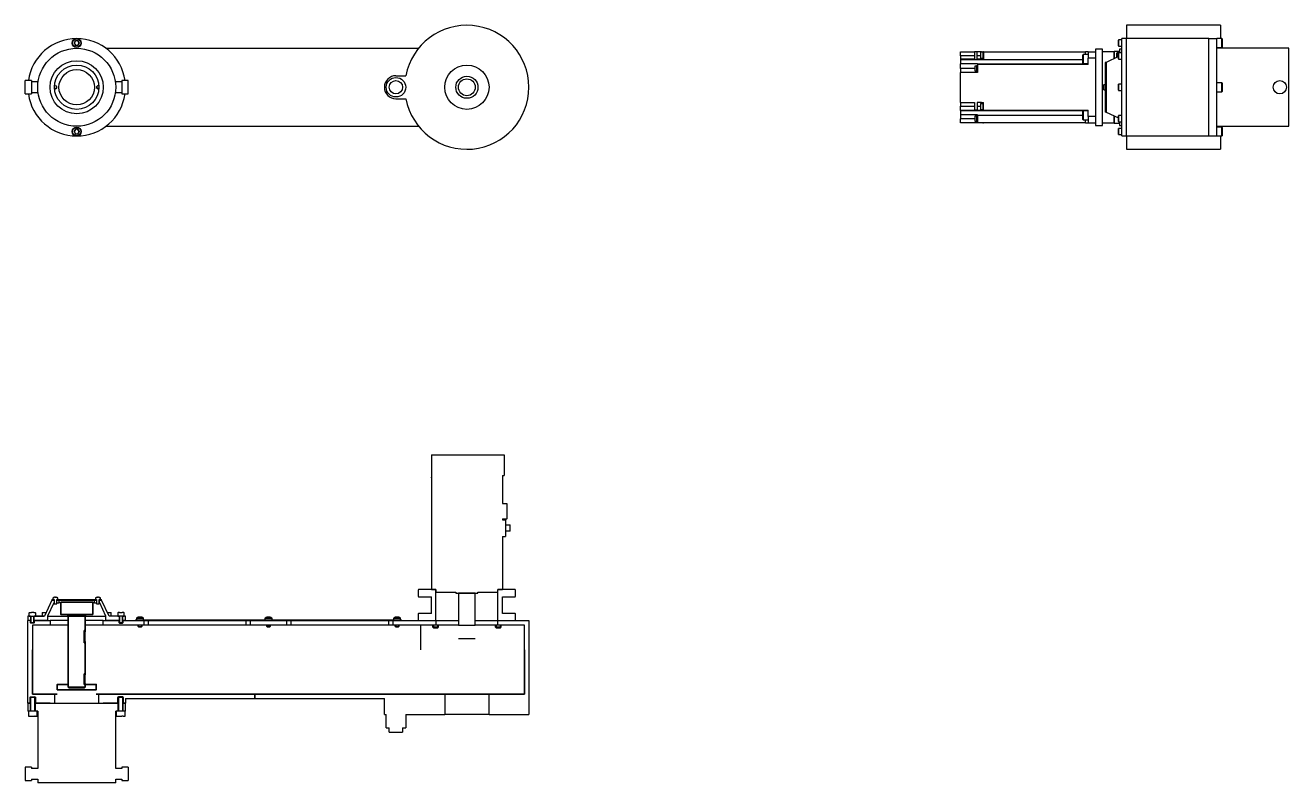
# Model space of a CAD drawing. Header units: millimetres. Extents: x 16604 to 36223, y 4309 to 8014.
# Drawn here: x 16604 to 18029, y 4309 to 5164 of the extents above; entities that cross this region are included whole.
import ezdxf

# ---------------------------------------------------------------- set-up
doc = ezdxf.new("R2010")
doc.units = ezdxf.units.MM
doc.layers.get('0').update_dxf_attribs({"lineweight": 35})
doc.layers.add('Nét đậm', color=7, linetype='Continuous', lineweight=35)

msp = doc.modelspace()

# ---------------------------------------------------------------- hatches: boundary and pattern name
at = {"linetype": 'Continuous', "lineweight": 18}
h = msp.add_hatch(dxfattribs=at)
h.set_pattern_fill('ANSI31', scale=5, style=0)
h.set_pattern_definition([(45, (16138.615, 3542.524), (-11.22532, 11.22532), [])])
h.paths.add_polyline_path([(16639.5, 4514.9), (16639.5, 4511.9), (16641.9, 4511.9), (16641.9, 4514.9)], flags=0)

# ---------------------------------------------------------------- linework, layer by layer
at = {"color": 7, "linetype": 'Continuous', "lineweight": 25}
for p, q in [((17951.7, 5163.9), (17845.7, 5163.9)), ((17845.7, 5163.9), (17845.7, 5148.9)), ((17951.7, 5163.9), (17951.7, 5148.8)), ((16659, 5143.8), (16660.4, 5146.4)), ((16659, 5143.8), (16660.4, 5141.3)), ((16663.4, 5146.4), (16660.4, 5146.4)), ((16663.4, 5146.4), (16664.8, 5143.8)), ((16664.8, 5143.8), (16663.4, 5141.3)), ((17836.7, 5140.6), (17836.7, 5147.2)), ((17840.7, 5147.4), (17836.9, 5147.4)), ((17845.7, 5148.9), (17840.7, 5148.9)), ((17840.7, 5038.9), (17840.7, 5148.9)), ((17938.7, 5148.9), (17845.7, 5148.9)), ((17845.7, 5038.9), (17845.7, 5148.9)), ((17938.7, 5148.9), (17947.7, 5148.9)), ((17938.7, 5038.9), (17938.7, 5148.9)), ((17947.7, 5038.9), (17947.7, 5148.9)), ((17953.4, 5148.8), (17947.7, 5148.8)), ((17953.7, 5148.5), (17953.7, 5139.1)), ((16660.4, 5141.3), (16663.4, 5141.3)), ((16694.9, 5137.9), (17047.4, 5137.9)), ((17658.4, 5133.9), (17674.4, 5133.9)), ((17658.4, 5129.5), (17658.4, 5133.9)), ((17674.4, 5129.5), (17658.4, 5129.5)), ((17658.4, 5129.5), (17658.4, 5125.5)), ((17674.4, 5133.9), (17674.4, 5125.5)), ((17677.4, 5133.9), (17674.4, 5133.9)), ((17677.4, 5125.5), (17677.4, 5133.9)), ((17682.4, 5133.9), (17677.4, 5133.9)), ((17681.1, 5133.8), (17683.7, 5133.8)), ((17681.1, 5133.8), (17681.1, 5126.8)), ((17682.4, 5133.9), (17682.4, 5133.8)), ((17682.4, 5133.9), (17683.7, 5133.9)), ((17683.7, 5134.1), (17684.7, 5134.1)), ((17683.7, 5134.1), (17683.7, 5126.5)), ((17684.7, 5133.9), (17684.7, 5134.1)), ((17684.7, 5133.9), (17684.7, 5125.4)), ((17684.7, 5133.9), (17799.7, 5133.9)), ((17796.7, 5121), (17796.7, 5130.4)), ((17802.7, 5130.7), (17797, 5130.7)), ((17799.7, 5130.7), (17799.7, 5133.9)), ((17802.7, 5133.9), (17799.7, 5133.9)), ((17802.7, 5133.9), (17810.7, 5133.9)), ((17802.7, 5133.9), (17802.7, 5126.9)), ((17810.7, 5136.9), (17810.7, 5050.9)), ((17811.2, 5050.9), (17811.2, 5136.9)), ((17818.2, 5136.9), (17811.2, 5136.9)), ((17818.2, 5136.9), (17818.2, 5050.9)), ((17818.7, 5050.9), (17818.7, 5136.9)), ((17831.7, 5133.9), (17818.7, 5133.9)), ((17831.7, 5126.1), (17831.7, 5133.9)), ((17837.7, 5134.2), (17832, 5134.2)), ((17834.9, 5127.6), (17834.9, 5132.5)), ((17836.9, 5132.7), (17835.1, 5132.7)), ((17836.7, 5125.9), (17836.7, 5132.5)), ((17836.9, 5140.4), (17840.7, 5140.4)), ((17840.7, 5132.7), (17836.9, 5132.7)), ((17837.7, 5136.9), (17837.7, 5133.9)), ((17837.7, 5132.7), (17837.7, 5134)), ((17838.2, 5132.7), (17838.2, 5136.9)), ((17840.7, 5136.9), (17838.2, 5136.9)), ((17947.7, 5138.8), (17953.4, 5138.8)), ((18028.7, 5137.9), (17947.7, 5137.9)), ((17951.7, 5138.8), (17951.7, 5137.9)), ((18028.7, 5049.9), (18028.7, 5137.9)), ((17674.4, 5125.5), (17658.4, 5125.5)), ((17658.4, 5125.5), (17658.4, 5125.3)), ((17658.4, 5125.3), (17658.4, 5120.2)), ((17677.9, 5120.2), (17658.4, 5120.2)), ((17658.4, 5115.1), (17658.4, 5120.2)), ((17676.7, 5117.8), (17674.7, 5117.8)), ((17674.7, 5117.8), (17674.7, 5112.3)), ((17676.7, 5118), (17676.7, 5112.1)), ((17677.4, 5118), (17676.7, 5118)), ((17682.4, 5125.5), (17677.4, 5125.5)), ((17677.9, 5118.1), (17677.4, 5118.1)), ((17677.4, 5118.1), (17677.4, 5112.1)), ((17677.9, 5120.2), (17799.7, 5120.2)), ((17677.9, 5120.2), (17677.9, 5119.5)), ((17677.9, 5120.2), (17677.9, 5120.2)), ((17677.9, 5119.5), (17677.9, 5110.6)), ((17799.7, 5119.5), (17677.9, 5119.5)), ((17681.1, 5126.8), (17683.7, 5126.8)), ((17682.4, 5125.5), (17682.4, 5126.8)), ((17682.4, 5125.4), (17682.4, 5125.5)), ((17682.4, 5125.4), (17684.7, 5125.4)), ((17683.7, 5126.5), (17684.7, 5126.5)), ((17797, 5120.7), (17802.7, 5120.7)), ((17799.7, 5120.2), (17799.7, 5120.7)), ((17799.7, 5119.5), (17799.7, 5120.2)), ((17802.7, 5120), (17799.7, 5120)), ((17799.7, 5119.5), (17799.7, 5119.5)), ((17802.7, 5119.5), (17799.7, 5119.5)), ((17802.7, 5119.5), (17802.7, 5126.9)), ((17810.7, 5126.9), (17802.7, 5126.9)), ((17822.7, 5121.9), (17821.7, 5121.9)), ((17821.7, 5121.9), (17821.7, 5065.9)), ((17836.7, 5128.5), (17822.7, 5121.9)), ((17822.7, 5121.9), (17822.7, 5065.9)), ((17836.9, 5125.7), (17840.7, 5125.7)), ((16610.9, 5101.4), (16603.9, 5101.4)), ((16603.9, 5086.4), (16603.9, 5101.4)), ((16610.9, 5101.4), (16610.9, 5086.4)), ((16719.9, 5101.4), (16712.9, 5101.4)), ((16712.9, 5101.4), (16712.9, 5086.4)), ((16719.9, 5086.4), (16719.9, 5101.4)), ((17021.9, 5106.9), (17033.1, 5106.9)), ((17658.4, 5115.1), (17658.4, 5110.6)), ((17677.9, 5110.6), (17658.4, 5110.6)), ((17658.4, 5076.7), (17658.4, 5110.6)), ((17674.7, 5112.3), (17676.7, 5112.3)), ((17676.7, 5112.1), (17677.4, 5112.1)), ((17677.9, 5112.1), (17677.4, 5112.1)), ((16618.3, 5099.9), (16610.9, 5099.9)), ((16610.9, 5087.9), (16618.3, 5087.9)), ((16712.9, 5099.9), (16705.5, 5099.9)), ((16705.5, 5087.9), (16712.9, 5087.9)), ((17819.4, 5094.3), (17819.4, 5094.4)), ((17819.5, 5094.3), (17819.4, 5094.3)), ((17819.4, 5093.3), (17819.4, 5093.5)), ((17819.4, 5093.5), (17819.5, 5093.5)), ((17819.5, 5095.2), (17819.5, 5095.2)), ((17819.5, 5092.6), (17819.5, 5092.6)), ((17821.7, 5096.7), (17820.3, 5096.7)), ((17820.3, 5091.1), (17821.7, 5091.1)), ((17836.7, 5090.6), (17836.7, 5097.2)), ((17840.7, 5097.4), (17836.9, 5097.4)), ((17836.9, 5090.4), (17840.7, 5090.4)), ((17953.4, 5098.9), (17947.7, 5098.9)), ((17947.7, 5088.9), (17953.4, 5088.9)), ((17953.7, 5098.6), (17953.7, 5098.2)), ((17953.7, 5098.2), (17953.7, 5089.2)), ((16603.9, 5086.4), (16610.9, 5086.4)), ((16712.9, 5086.4), (16719.9, 5086.4)), ((17021.9, 5080.9), (17033.1, 5080.9)), ((17658.4, 5076.7), (17674.4, 5076.7)), ((17658.4, 5076.7), (17658.4, 5072.7)), ((17658.4, 5072.7), (17674.4, 5072.7)), ((17658.4, 5067.6), (17658.4, 5072.7)), ((17674.4, 5076.7), (17674.4, 5068.2)), ((17682.4, 5076.7), (17677.4, 5076.7)), ((17677.4, 5076.7), (17677.4, 5068.2)), ((17681.1, 5075.7), (17683.7, 5075.7)), ((17681.1, 5075.7), (17681.1, 5068.7)), ((17682.4, 5076.7), (17684.7, 5076.7)), ((17682.4, 5076.7), (17682.4, 5076.7)), ((17682.4, 5075.7), (17682.4, 5076.7)), ((17683.7, 5076), (17684.7, 5076)), ((17683.7, 5076), (17683.7, 5068.4)), ((17684.7, 5073.4), (17684.7, 5076.7)), ((17684.7, 5070.9), (17684.7, 5073.4)), ((17674.4, 5067.6), (17658.4, 5067.6)), ((17658.4, 5067.6), (17658.4, 5067.5)), ((17658.4, 5067.5), (17799.7, 5067.5)), ((17658.4, 5067.5), (17658.4, 5062.8)), ((17677.9, 5062.8), (17658.4, 5062.8)), ((17658.4, 5062.8), (17658.4, 5058.3)), ((17658.4, 5053.9), (17658.4, 5058.3)), ((17677.4, 5068.2), (17674.4, 5068.2)), ((17674.4, 5068.2), (17674.4, 5067.6)), ((17676.7, 5061.1), (17674.7, 5061.1)), ((17674.7, 5061.1), (17674.7, 5055.6)), ((17677.4, 5061.3), (17676.7, 5061.3)), ((17676.7, 5061.3), (17676.7, 5055.4)), ((17677.4, 5067.6), (17677.4, 5068.2)), ((17682.4, 5067.6), (17677.4, 5067.6)), ((17677.9, 5061.3), (17677.4, 5061.3)), ((17677.4, 5061.3), (17677.4, 5055.3)), ((17677.9, 5062.8), (17677.9, 5062.4)), ((17677.9, 5062.4), (17677.9, 5053.9)), ((17681.1, 5068.7), (17683.7, 5068.7)), ((17682.4, 5068.7), (17682.4, 5067.6)), ((17682.4, 5067.6), (17682.4, 5067.6)), ((17682.4, 5067.6), (17684.7, 5067.6)), ((17683.7, 5068.4), (17684.7, 5068.4)), ((17684.7, 5068.2), (17684.7, 5070.9)), ((17684.7, 5068.2), (17799.7, 5068.2)), ((17684.7, 5068.2), (17684.7, 5067.6)), ((17796.7, 5057.4), (17796.7, 5066.8)), ((17802.7, 5067.1), (17797, 5067.1)), ((17799.7, 5068.2), (17802.7, 5068.2)), ((17799.7, 5068.2), (17799.7, 5068.2)), ((17799.7, 5067.5), (17799.7, 5068.2)), ((17799.7, 5067.8), (17802.7, 5067.8)), ((17799.7, 5067.1), (17799.7, 5067.5)), ((17802.7, 5060.9), (17802.7, 5068.2)), ((17810.7, 5060.9), (17802.7, 5060.9)), ((17802.7, 5060.9), (17802.7, 5053.9)), ((17822.7, 5065.9), (17821.7, 5065.9)), ((17822.7, 5065.9), (17836.7, 5059.3)), ((17831.7, 5053.8), (17831.7, 5061.6)), ((17836.7, 5055.2), (17836.7, 5061.8)), ((17840.7, 5062), (17836.9, 5062)), ((16659, 5043.9), (16660.4, 5046.5)), ((16659, 5043.9), (16660.4, 5041.4)), ((16663.4, 5046.5), (16660.4, 5046.5)), ((16663.4, 5046.5), (16664.8, 5043.9)), ((16664.8, 5043.9), (16663.4, 5041.4)), ((16694.9, 5049.9), (17047.4, 5049.9)), ((17677.9, 5053.9), (17658.4, 5053.9)), ((17674.7, 5055.6), (17676.7, 5055.6)), ((17676.7, 5055.4), (17677.4, 5055.4)), ((17677.9, 5055.3), (17677.4, 5055.3)), ((17799.7, 5053.9), (17677.9, 5053.9)), ((17683.7, 5053.9), (17683.7, 5053.7)), ((17683.7, 5053.7), (17684.7, 5053.7)), ((17684.7, 5053.7), (17684.7, 5053.9)), ((17797, 5057.1), (17802.7, 5057.1)), ((17799.7, 5053.9), (17799.7, 5057.1)), ((17799.7, 5053.9), (17802.7, 5053.9)), ((17802.7, 5053.9), (17810.7, 5053.9)), ((17811.2, 5050.9), (17818.2, 5050.9)), ((17818.7, 5053.9), (17831.7, 5053.9)), ((17832, 5053.5), (17837.7, 5053.5)), ((17836.7, 5045.1), (17836.7, 5047.2)), ((17836.7, 5040.6), (17836.7, 5045.1)), ((17836.9, 5055), (17840.7, 5055)), ((17840.7, 5047.4), (17836.9, 5047.4)), ((17837.7, 5053.8), (17837.7, 5055)), ((17837.7, 5053.8), (17837.7, 5050.9)), ((17838.2, 5050.9), (17838.2, 5055)), ((17838.2, 5050.9), (17840.7, 5050.9)), ((17947.7, 5049.9), (18028.7, 5049.9)), ((17953.4, 5048.9), (17947.7, 5048.9)), ((17951.7, 5049.9), (17951.7, 5048.9)), ((17953.7, 5048.6), (17953.7, 5039.2)), ((16660.4, 5041.4), (16663.4, 5041.4)), ((17836.9, 5040.4), (17840.7, 5040.4)), ((17840.7, 5038.9), (17845.7, 5038.9)), ((17845.7, 5038.9), (17938.7, 5038.9)), ((17845.7, 5038.9), (17845.7, 5023.9)), ((17938.7, 5038.9), (17947.7, 5038.9)), ((17947.7, 5038.9), (17953.4, 5038.9)), ((17951.7, 5038.9), (17951.7, 5023.9)), ((17845.7, 5023.9), (17951.7, 5023.9)), ((17061.9, 4679.2), (17061.9, 4526.9)), ((17061.9, 4679.2), (17143.9, 4679.2)), ((17143.9, 4679.2), (17143.9, 4655.7)), ((17061.7, 4653.9), (17061.7, 4652.9)), ((17061.9, 4653.9), (17061.7, 4653.9)), ((17061.7, 4652.9), (17061.9, 4652.9)), ((17141.9, 4655.7), (17143.9, 4655.7)), ((17141.9, 4655.7), (17141.9, 4624.2)), ((17141.9, 4624.2), (17143.7, 4624.2)), ((17143.7, 4624.2), (17143.7, 4624.1)), ((17143.7, 4624.1), (17147, 4624.1)), ((17147, 4624.1), (17147, 4606.9)), ((17141.9, 4606.8), (17143.7, 4606.8)), ((17141.9, 4606.8), (17141.9, 4605.6)), ((17143.7, 4606.4), (17141.9, 4606.4)), ((17141.9, 4605.6), (17145.3, 4605.6)), ((17143.7, 4606.9), (17147, 4606.9)), ((17143.7, 4606.9), (17143.7, 4606.8)), ((17143.7, 4606.4), (17143.7, 4606.8)), ((17147, 4606.5), (17143.7, 4606.5)), ((17145.3, 4605.6), (17145.3, 4587)), ((17147, 4606.5), (17147, 4606.9)), ((17145.3, 4600.2), (17150.7, 4600.2)), ((17150.7, 4592.8), (17145.3, 4592.8)), ((17150.7, 4592.8), (17150.7, 4600.2)), ((17141.9, 4587), (17145.3, 4587)), ((17141.9, 4587), (17141.9, 4526.9)), ((16635.1, 4517.3), (16635.1, 4515.9)), ((16636.6, 4518.1), (16636.6, 4518.1)), ((16637.5, 4518.3), (16637.3, 4518.3)), ((16638.5, 4518.3), (16638.3, 4518.3)), ((16639.2, 4518.1), (16639.2, 4518.1)), ((16640.7, 4515.9), (16640.7, 4517.3)), ((16683.1, 4517.3), (16683.1, 4515.9)), ((16684.6, 4518.1), (16684.6, 4518.1)), ((16685.5, 4518.3), (16685.3, 4518.3)), ((16686.5, 4518.3), (16686.3, 4518.3)), ((16688.7, 4515.9), (16688.7, 4517.3)), ((17047.4, 4526.9), (17046.9, 4526.4)), ((17046.9, 4526.4), (17046.9, 4519.4)), ((17046.9, 4519.4), (17047.4, 4518.9)), ((17066.9, 4526.9), (17047.4, 4526.9)), ((17047.4, 4518.9), (17061.9, 4518.9)), ((17061.9, 4526.9), (17066.9, 4526.9)), ((17061.9, 4499.9), (17061.9, 4518.9)), ((17066.9, 4526.9), (17066.9, 4523.9)), ((17066.9, 4491.9), (17066.9, 4526.9)), ((17066.9, 4523.9), (17089.4, 4523.9)), ((17089.4, 4523.9), (17089.4, 4522.9)), ((17089.4, 4522.9), (17092.4, 4522.9)), ((17092.4, 4522.9), (17092.4, 4486.9)), ((17111.4, 4522.9), (17114.4, 4522.9)), ((17111.4, 4486.9), (17111.4, 4522.9)), ((17114.4, 4523.9), (17136.9, 4523.9)), ((17114.4, 4522.9), (17114.4, 4523.9)), ((17136.9, 4526.9), (17141.9, 4526.9)), ((17136.9, 4523.9), (17136.9, 4526.9)), ((17136.9, 4491.9), (17136.9, 4526.9)), ((17156.4, 4526.9), (17136.9, 4526.9)), ((17141.9, 4499.9), (17141.9, 4518.9)), ((17141.9, 4518.9), (17156.4, 4518.9)), ((17156.9, 4526.4), (17156.4, 4526.9)), ((17156.4, 4518.9), (17156.9, 4519.4)), ((17156.9, 4519.4), (17156.9, 4526.4)), ((16633.9, 4514.9), (16625.4, 4496.9)), ((16636, 4511.9), (16628.9, 4496.9)), ((16633.9, 4515.9), (16633.9, 4514.9)), ((16633.9, 4515.9), (16635.9, 4515.9)), ((16633.9, 4514.9), (16635.9, 4514.9)), ((16636.3, 4514.9), (16633.9, 4514.9)), ((16636.3, 4515.9), (16635.1, 4515.9)), ((16635.9, 4515.9), (16635.9, 4514.9)), ((16636, 4511.9), (16636.3, 4511.9)), ((16636.3, 4514.9), (16636.3, 4511.9)), ((16636.3, 4514.9), (16636.4, 4514.9)), ((16636.4, 4511.9), (16636.3, 4511.9)), ((16636.4, 4515.8), (16636.4, 4510.9)), ((16636.4, 4510.9), (16639.4, 4510.9)), ((16639.4, 4510.9), (16639.4, 4515.8)), ((16639.4, 4514.9), (16639.5, 4514.9)), ((16639.5, 4511.9), (16639.4, 4511.9)), ((16640.7, 4515.9), (16639.5, 4515.9)), ((16639.5, 4511.9), (16639.5, 4514.9)), ((16641.9, 4514.9), (16639.5, 4514.9)), ((16639.5, 4511.9), (16641.9, 4511.9)), ((16639.9, 4514.9), (16639.9, 4515.9)), ((16639.9, 4515.9), (16683.9, 4515.9)), ((16639.9, 4514.9), (16683.9, 4514.9)), ((16641.9, 4514.9), (16641.9, 4511.9)), ((16643.9, 4511.9), (16641.9, 4511.9)), ((16681.9, 4511.9), (16679.9, 4511.9)), ((16681.9, 4511.9), (16681.9, 4514.9)), ((16684.3, 4514.9), (16681.9, 4514.9)), ((16681.9, 4511.9), (16684.3, 4511.9)), ((16684.3, 4515.9), (16683.1, 4515.9)), ((16683.9, 4515.9), (16683.9, 4514.9)), ((16684.3, 4514.9), (16684.3, 4511.9)), ((16684.3, 4514.9), (16684.4, 4514.9)), ((16684.4, 4511.9), (16684.3, 4511.9)), ((16684.4, 4515.8), (16684.4, 4510.9)), ((16684.4, 4510.9), (16687.4, 4510.9)), ((16687.4, 4510.9), (16687.4, 4515.8)), ((16687.4, 4514.9), (16687.5, 4514.9)), ((16687.5, 4511.9), (16687.4, 4511.9)), ((16688.7, 4515.9), (16687.5, 4515.9)), ((16687.5, 4511.9), (16687.5, 4514.9)), ((16689.9, 4514.9), (16687.5, 4514.9)), ((16687.5, 4511.9), (16687.8, 4511.9)), ((16694.9, 4496.9), (16687.8, 4511.9)), ((16687.9, 4514.9), (16687.9, 4515.9)), ((16687.9, 4515.9), (16689.9, 4515.9)), ((16687.9, 4514.9), (16689.9, 4514.9)), ((16689.9, 4514.9), (16689.9, 4515.9)), ((16698.4, 4496.9), (16689.9, 4514.9)), ((17061.5, 4505.6), (17061.5, 4499.9)), ((17061.8, 4505.9), (17061.9, 4505.9)), ((17141.9, 4505.9), (17141.9, 4505.9)), ((17142.2, 4499.9), (17142.2, 4505.6)), ((16606.9, 4496.9), (16606.9, 4491.9)), ((16609.9, 4496.9), (16606.9, 4496.9)), ((16609.9, 4491.9), (16606.9, 4491.9)), ((16606.9, 4398.9), (16606.9, 4491.9)), ((16608.4, 4496.9), (16608.4, 4500.7)), ((16608.4, 4496.9), (16609.7, 4496.9)), ((16608.6, 4500.9), (16610.2, 4500.9)), ((16609.9, 4496.9), (16609.9, 4491.9)), ((16609.9, 4496.9), (16625.4, 4496.9)), ((16609.9, 4496.7), (16609.9, 4495.1)), ((16609.9, 4494.5), (16609.9, 4494.4)), ((16609.9, 4493.9), (16609.9, 4493.8)), ((16609.9, 4493.2), (16609.9, 4493.1)), ((16609.9, 4492.6), (16609.9, 4492.5)), ((16609.9, 4489.3), (16610.3, 4488.9)), ((16610.2, 4500.9), (16610.8, 4500.9)), ((16613.5, 4488.9), (16610.3, 4488.9)), ((16612.6, 4500.9), (16610.8, 4500.9)), ((16613.6, 4500.9), (16612.6, 4500.9)), ((16613.5, 4488.9), (16613.9, 4489.3)), ((16613.6, 4500.9), (16615.2, 4500.9)), ((16613.9, 4491.9), (16613.9, 4496.9)), ((16625.4, 4496.9), (16613.9, 4496.9)), ((16613.9, 4495.1), (16613.9, 4496.7)), ((16613.9, 4494.4), (16613.9, 4494.5)), ((16613.9, 4493.8), (16613.9, 4493.9)), ((16613.9, 4493.1), (16613.9, 4493.2)), ((16613.9, 4492.5), (16613.9, 4492.6)), ((16628.9, 4491.9), (16613.9, 4491.9)), ((16613.9, 4491.9), (16631.9, 4491.9)), ((16614.1, 4496.9), (16615.4, 4496.9)), ((16615.4, 4500.7), (16615.4, 4496.9)), ((16623, 4500.7), (16623, 4496.9)), ((16623.2, 4500.9), (16627.3, 4500.9)), ((16628.9, 4496.9), (16694.9, 4496.9)), ((16628.9, 4496.9), (16628.9, 4491.9)), ((16631.9, 4491.9), (16631.9, 4486.9)), ((16652.4, 4491.9), (16631.9, 4491.9)), ((16691.9, 4491.9), (16671.4, 4491.9)), ((16691.9, 4486.9), (16691.9, 4491.9)), ((16691.9, 4491.9), (16709.9, 4491.9)), ((16694.9, 4491.9), (16694.9, 4496.9)), ((16709.9, 4491.9), (16694.9, 4491.9)), ((16696.5, 4500.9), (16700.5, 4500.9)), ((16713.9, 4496.9), (16698.4, 4496.9)), ((16700.7, 4496.9), (16700.7, 4500.7)), ((16708.4, 4500.7), (16708.4, 4496.9)), ((16708.4, 4496.9), (16709.7, 4496.9)), ((16710.2, 4500.9), (16708.6, 4500.9)), ((16709.9, 4496.9), (16709.9, 4491.9)), ((16709.9, 4496.7), (16709.9, 4495.1)), ((16709.9, 4494.5), (16709.9, 4494.4)), ((16709.9, 4493.9), (16709.9, 4493.8)), ((16709.9, 4493.2), (16709.9, 4493.1)), ((16709.9, 4492.6), (16709.9, 4492.5)), ((16709.9, 4491.9), (16709.9, 4491.8)), ((16710.3, 4488.9), (16709.9, 4489.3)), ((16710.2, 4500.9), (16711.2, 4500.9)), ((16710.3, 4488.9), (16713.5, 4488.9)), ((16711.2, 4500.9), (16713, 4500.9)), ((16713.6, 4500.9), (16713, 4500.9)), ((16713.9, 4489.3), (16713.5, 4488.9)), ((16715.2, 4500.9), (16713.6, 4500.9)), ((16713.9, 4491.9), (16713.9, 4496.9)), ((16716.9, 4496.9), (16713.9, 4496.9)), ((16713.9, 4495.1), (16713.9, 4496.7)), ((16713.9, 4494.4), (16713.9, 4494.5)), ((16713.9, 4493.8), (16713.9, 4493.9)), ((16713.9, 4493.1), (16713.9, 4493.2)), ((16713.9, 4492.5), (16713.9, 4492.6)), ((16713.9, 4491.8), (16713.9, 4491.9)), ((16716.9, 4491.9), (16713.9, 4491.9)), ((16713.9, 4491.9), (16737.6, 4491.9)), ((16714.1, 4496.9), (16715.4, 4496.9)), ((16715.4, 4496.9), (16715.4, 4500.7)), ((16716.9, 4491.9), (16716.9, 4496.9)), ((16728.2, 4492.9), (16728.2, 4491.9)), ((16728.2, 4492.9), (17028.2, 4492.9)), ((16728.2, 4491.9), (17028.2, 4491.9)), ((16729.2, 4494.5), (16729.2, 4492.9)), ((16731.2, 4495.7), (16731.2, 4495.7)), ((16732.3, 4495.9), (16732.7, 4495.9)), ((16732.7, 4495.9), (16732.7, 4495.7)), ((16733.7, 4495.7), (16733.7, 4495.9)), ((16733.7, 4495.9), (16734.1, 4495.9)), ((16735.2, 4495.7), (16735.2, 4495.7)), ((16737.2, 4492.9), (16737.2, 4494.5)), ((16737.6, 4491.9), (16737.6, 4486.9)), ((16742.6, 4491.9), (16742.6, 4486.9)), ((16852.9, 4486.9), (16852.9, 4491.9)), ((16857.9, 4486.9), (16857.9, 4491.9)), ((16857.9, 4491.9), (16898.4, 4491.9)), ((16874.2, 4494.5), (16874.2, 4492.9)), ((16876.2, 4495.7), (16876.2, 4495.7)), ((16877.3, 4495.9), (16877.7, 4495.9)), ((16877.7, 4495.9), (16877.7, 4495.7)), ((16878.7, 4495.7), (16878.7, 4495.9)), ((16878.7, 4495.9), (16879.1, 4495.9)), ((16880.2, 4495.7), (16880.2, 4495.7)), ((16882.2, 4492.9), (16882.2, 4494.5)), ((16898.4, 4491.9), (16898.4, 4486.9)), ((16903.4, 4491.9), (16903.4, 4486.9)), ((17013.9, 4486.9), (17013.9, 4491.9)), ((17018.9, 4486.9), (17018.9, 4491.9)), ((17018.9, 4491.9), (17066.9, 4491.9)), ((17019.2, 4494.5), (17019.2, 4492.9)), ((17021.2, 4495.7), (17021.2, 4495.7)), ((17022.3, 4495.9), (17022.7, 4495.9)), ((17022.7, 4495.9), (17022.7, 4495.7)), ((17023.7, 4495.7), (17023.7, 4495.9)), ((17023.7, 4495.9), (17024.1, 4495.9)), ((17025.2, 4495.7), (17025.2, 4495.7)), ((17027.2, 4492.9), (17027.2, 4494.5)), ((17028.2, 4491.9), (17028.2, 4492.9)), ((17047.4, 4499.9), (17046.9, 4499.4)), ((17046.9, 4499.4), (17046.9, 4492.4)), ((17046.9, 4492.4), (17047.4, 4491.9)), ((17061.9, 4499.9), (17047.4, 4499.9)), ((17047.4, 4491.9), (17066.9, 4491.9)), ((17066.9, 4491.9), (17092.4, 4491.9)), ((17066.9, 4491.9), (17066.9, 4486.9)), ((17111.4, 4491.9), (17136.9, 4491.9)), ((17136.9, 4491.9), (17156.4, 4491.9)), ((17136.9, 4486.9), (17136.9, 4491.9)), ((17136.9, 4491.9), (17171.9, 4491.9)), ((17156.4, 4499.9), (17141.9, 4499.9)), ((17156.9, 4499.4), (17156.4, 4499.9)), ((17156.4, 4491.9), (17156.9, 4492.4)), ((17156.9, 4492.4), (17156.9, 4499.4)), ((17171.9, 4491.9), (17171.9, 4385.9)), ((16611.9, 4486.9), (16611.9, 4486.4)), ((16613.9, 4486.9), (16611.9, 4486.9)), ((16611.9, 4485.2), (16611.9, 4458.9)), ((16631.9, 4486.9), (16613.9, 4486.9)), ((16652.4, 4486.9), (16631.9, 4486.9)), ((16691.9, 4486.9), (16671.4, 4486.9)), ((16709.9, 4486.9), (16691.9, 4486.9)), ((16713.9, 4486.9), (16709.9, 4486.9)), ((16737.6, 4486.9), (16713.9, 4486.9)), ((16731.2, 4485.3), (16731.2, 4485.2)), ((16731.2, 4485.2), (16731.6, 4484.9)), ((16731.2, 4485.2), (16735.2, 4485.2)), ((16731.6, 4484.9), (16734.8, 4484.9)), ((16734.8, 4484.9), (16735.2, 4485.2)), ((16735.2, 4485.2), (16735.2, 4485.3)), ((16742.6, 4486.9), (16737.6, 4486.9)), ((16852.9, 4486.9), (16742.6, 4486.9)), ((16857.9, 4486.9), (16852.9, 4486.9)), ((16898.4, 4486.9), (16857.9, 4486.9)), ((16876.2, 4486.6), (16876.2, 4486.5)), ((16876.2, 4486), (16876.2, 4485.9)), ((16876.2, 4485.3), (16876.2, 4485.2)), ((16876.2, 4485.3), (16876.2, 4485.2)), ((16876.2, 4485.2), (16876.6, 4484.9)), ((16876.2, 4485.2), (16876.6, 4484.9)), ((16876.6, 4486.9), (16876.6, 4486.9)), ((16876.6, 4486.9), (16879.8, 4486.9)), ((16876.6, 4484.9), (16879.8, 4484.9)), ((16876.6, 4484.9), (16879.8, 4484.9)), ((16879.8, 4486.9), (16879.8, 4486.9)), ((16879.8, 4484.9), (16880.2, 4485.2)), ((16879.8, 4484.9), (16880.2, 4485.2)), ((16880.2, 4486.5), (16880.2, 4486.6)), ((16880.2, 4485.9), (16880.2, 4486)), ((16880.2, 4485.2), (16880.2, 4485.3)), ((16880.2, 4485.2), (16880.2, 4485.3)), ((16903.4, 4486.9), (16898.4, 4486.9)), ((17013.9, 4486.9), (16903.4, 4486.9)), ((17018.9, 4486.9), (17013.9, 4486.9)), ((17066.9, 4486.9), (17018.9, 4486.9)), ((17021.2, 4486.6), (17021.2, 4486.5)), ((17021.2, 4486), (17021.2, 4485.9)), ((17021.2, 4485.3), (17021.2, 4485.2)), ((17021.2, 4485.2), (17021.6, 4484.9)), ((17021.2, 4485.2), (17025.2, 4485.2)), ((17021.6, 4484.9), (17024.8, 4484.9)), ((17024.8, 4484.9), (17025.2, 4485.2)), ((17025.2, 4486.5), (17025.2, 4486.6)), ((17025.2, 4485.9), (17025.2, 4486)), ((17025.2, 4485.2), (17025.2, 4485.3)), ((17049.9, 4458.9), (17049.9, 4486.9)), ((17063.5, 4484.5), (17064.1, 4483.9)), ((17064.1, 4483.9), (17069, 4483.9)), ((17092.4, 4486.9), (17066.9, 4486.9)), ((17069, 4483.9), (17069.5, 4484.5)), ((17069.5, 4484.5), (17069.5, 4484.5)), ((17092.4, 4486.9), (17111.4, 4486.9)), ((17136.9, 4486.9), (17111.4, 4486.9)), ((17134.2, 4484.5), (17134.8, 4483.9)), ((17134.8, 4483.9), (17139.7, 4483.9)), ((17166.9, 4486.9), (17136.9, 4486.9)), ((17139.7, 4483.9), (17140.2, 4484.5)), ((17140.2, 4484.5), (17140.2, 4484.5)), ((17166.9, 4458.9), (17166.9, 4486.9)), ((17092.4, 4471.9), (17111.4, 4471.9)), ((16609.9, 4405.9), (16609.4, 4405.4)), ((16609.4, 4405.3), (16609.4, 4405.4)), ((16609.9, 4405.9), (16614.8, 4405.9)), ((16615.4, 4405.4), (16614.8, 4405.9)), ((16615.4, 4405.4), (16615.4, 4405.3)), ((16636.9, 4408.9), (16636.9, 4398.9)), ((16686.9, 4398.9), (16686.9, 4408.9)), ((16708.4, 4405.4), (16708.9, 4405.9)), ((16708.4, 4405.4), (16708.4, 4405.3)), ((16713.8, 4405.9), (16708.9, 4405.9)), ((16713.8, 4405.9), (16714.4, 4405.4)), ((16714.4, 4405.3), (16714.4, 4405.4)), ((16716.9, 4403.9), (17008.9, 4403.9)), ((16716.9, 4403.9), (16716.9, 4398.9)), ((17008.9, 4385.9), (17008.9, 4403.9)), ((17076.9, 4408.9), (17076.9, 4385.9)), ((17126.9, 4385.9), (17126.9, 4408.9)), ((16606.9, 4398.9), (16606.9, 4389.9)), ((16609.4, 4398.9), (16606.9, 4398.9)), ((16606.9, 4398.9), (16609.4, 4398.9)), ((16615.4, 4389.9), (16606.9, 4389.9)), ((16607.4, 4389.9), (16607.4, 4384.2)), ((16609.1, 4389.9), (16607.4, 4389.9)), ((16609.4, 4398.9), (16609.4, 4389.9)), ((16609.4, 4398.5), (16609.4, 4398.3)), ((16609.4, 4397.5), (16609.4, 4397.3)), ((16609.4, 4396.5), (16609.4, 4396.3)), ((16609.4, 4395.5), (16609.4, 4395.3)), ((16609.4, 4394.5), (16609.4, 4394.3)), ((16609.4, 4393.5), (16609.4, 4393.3)), ((16609.4, 4392.5), (16609.4, 4390.2)), ((16615.4, 4389.9), (16615.4, 4398.9)), ((16631.9, 4398.9), (16615.4, 4398.9)), ((16615.4, 4398.9), (16636.9, 4398.9)), ((16615.4, 4398.3), (16615.4, 4398.5)), ((16615.4, 4397.3), (16615.4, 4397.5)), ((16615.4, 4396.3), (16615.4, 4396.5)), ((16615.4, 4395.3), (16615.4, 4395.5)), ((16615.4, 4394.3), (16615.4, 4394.5)), ((16615.4, 4393.3), (16615.4, 4393.5)), ((16615.4, 4390.2), (16615.4, 4392.5)), ((16617.9, 4389.9), (16615.4, 4389.9)), ((16617.4, 4389.9), (16615.6, 4389.9)), ((16617.4, 4384.2), (16617.4, 4389.9)), ((16617.9, 4389.9), (16617.9, 4324.9)), ((16636.9, 4398.9), (16686.9, 4398.9)), ((16686.9, 4398.9), (16708.4, 4398.9)), ((16708.4, 4398.9), (16691.9, 4398.9)), ((16705.9, 4324.9), (16705.9, 4389.9)), ((16714.4, 4389.9), (16705.9, 4389.9)), ((16706.4, 4389.9), (16706.4, 4384.2)), ((16708.1, 4389.9), (16706.4, 4389.9)), ((16708.4, 4398.9), (16708.4, 4389.9)), ((16708.4, 4398.5), (16708.4, 4398.3)), ((16708.4, 4397.5), (16708.4, 4397.3)), ((16708.4, 4396.5), (16708.4, 4396.3)), ((16708.4, 4395.5), (16708.4, 4395.3)), ((16708.4, 4394.5), (16708.4, 4394.3)), ((16708.4, 4393.5), (16708.4, 4393.3)), ((16708.4, 4392.5), (16708.4, 4390.2)), ((16714.4, 4389.9), (16714.4, 4398.9)), ((16716.9, 4398.9), (16714.4, 4398.9)), ((16714.4, 4398.9), (16716.9, 4398.9)), ((16714.4, 4398.3), (16714.4, 4398.5)), ((16714.4, 4397.3), (16714.4, 4397.5)), ((16714.4, 4396.3), (16714.4, 4396.5)), ((16714.4, 4395.3), (16714.4, 4395.5)), ((16714.4, 4394.3), (16714.4, 4394.5)), ((16714.4, 4393.3), (16714.4, 4393.5)), ((16714.4, 4390.2), (16714.4, 4392.5)), ((16716.9, 4389.9), (16714.4, 4389.9)), ((16716.4, 4389.9), (16714.6, 4389.9)), ((16716.4, 4384.2), (16716.4, 4389.9)), ((16716.9, 4389.9), (16716.9, 4398.9)), ((16607.7, 4383.9), (16609.8, 4383.9)), ((16609.8, 4383.9), (16612, 4383.9)), ((16612, 4383.9), (16614.7, 4383.9)), ((16615, 4383.9), (16614.7, 4383.9)), ((16615, 4383.9), (16617.1, 4383.9)), ((16706.7, 4383.9), (16708.5, 4383.9)), ((16708.5, 4383.9), (16709.9, 4383.9)), ((16709.9, 4383.9), (16712.9, 4383.9)), ((16714.3, 4383.9), (16712.9, 4383.9)), ((16714.3, 4383.9), (16716.1, 4383.9)), ((17008.9, 4385.9), (17010.9, 4385.9)), ((17010.9, 4370.9), (17010.9, 4385.9)), ((17032.9, 4385.9), (17076.9, 4385.9)), ((17032.9, 4385.9), (17032.9, 4370.9)), ((17126.9, 4385.9), (17076.9, 4385.9)), ((17126.9, 4385.9), (17171.9, 4385.9)), ((17010.9, 4370.9), (17014.4, 4370.9)), ((17014.4, 4365.9), (17014.4, 4370.9)), ((17014.4, 4365.9), (17029.4, 4365.9)), ((17029.4, 4370.9), (17032.9, 4370.9)), ((17029.4, 4370.9), (17029.4, 4365.9)), ((16603.9, 4326.4), (16603.9, 4311.4)), ((16610.9, 4326.4), (16603.9, 4326.4)), ((16610.9, 4326.4), (16610.9, 4324.9)), ((16617.9, 4324.9), (16610.9, 4324.9)), ((16712.9, 4324.9), (16705.9, 4324.9)), ((16712.9, 4326.4), (16712.9, 4324.9)), ((16719.9, 4326.4), (16712.9, 4326.4)), ((16719.9, 4326.4), (16719.9, 4311.4)), ((16603.9, 4311.4), (16610.9, 4311.4)), ((16610.9, 4312.9), (16617.9, 4312.9)), ((16610.9, 4312.9), (16610.9, 4311.4)), ((16617.9, 4312.9), (16617.9, 4308.9)), ((16631.9, 4308.9), (16617.9, 4308.9)), ((16691.9, 4308.9), (16631.9, 4308.9)), ((16705.9, 4308.9), (16691.9, 4308.9)), ((16705.9, 4308.9), (16705.9, 4312.9)), ((16705.9, 4312.9), (16712.9, 4312.9)), ((16712.9, 4312.9), (16712.9, 4311.4)), ((16712.9, 4311.4), (16719.9, 4311.4))]:
    msp.add_line(p, q, dxfattribs=at)
at = {"color": 8, "linetype": 'Continuous', "lineweight": 25}
for p, q in [((17836.9, 5147.4), (17836.9, 5140.4)), ((17953.4, 5138.8), (17953.4, 5148.8)), ((17681.1, 5129.5), (17677.4, 5129.5)), ((17797, 5130.7), (17797, 5120.7)), ((17832, 5134.2), (17832, 5126.3)), ((17835.1, 5132.7), (17835.1, 5127.7)), ((17836.9, 5132.7), (17836.9, 5125.7)), ((17658.4, 5125.3), (17796.7, 5125.3)), ((17674.7, 5115.1), (17658.4, 5115.1)), ((17819.5, 5093.9), (17818.7, 5093.9)), ((17820.1, 5091.2), (17820.1, 5096.6)), ((17820.3, 5091.1), (17820.3, 5096.7)), ((17836.9, 5097.4), (17836.9, 5090.4)), ((17953.4, 5098.5), (17953.4, 5098.9)), ((17953.4, 5088.9), (17953.4, 5098.5)), ((17677.4, 5072.7), (17681.1, 5072.7)), ((17674.7, 5058.3), (17658.4, 5058.3)), ((17677.9, 5062.4), (17796.7, 5062.4)), ((17797, 5067.1), (17797, 5057.1)), ((17832, 5061.5), (17832, 5053.5)), ((17836.9, 5062), (17836.9, 5055)), ((17836.9, 5047.4), (17836.9, 5045.2)), ((17836.9, 5045.2), (17836.9, 5040.4)), ((17953.4, 5038.9), (17953.4, 5048.9)), ((17061.9, 4505.6), (17061.5, 4505.6)), ((17142.2, 4505.6), (17141.9, 4505.6)), ((16627.2, 4500.7), (16623, 4500.7)), ((16700.7, 4500.7), (16696.6, 4500.7)), ((16729.2, 4494.5), (16737.2, 4494.5)), ((16729.3, 4494.8), (16737, 4494.8)), ((16874.2, 4494.5), (16882.2, 4494.5)), ((16874.3, 4494.8), (16882, 4494.8)), ((17019.2, 4494.5), (17027.2, 4494.5)), ((17019.3, 4494.8), (17027, 4494.8))]:
    msp.add_line(p, q, dxfattribs=at)
for p, q in [((17092.4, 4522.9), (17111.4, 4522.9)), ((16609.9, 4491.9), (16609.9, 4489.3)), ((16609.9, 4489.3), (16613.9, 4489.3)), ((16610.3, 4496.9), (16610.3, 4488.9)), ((16613.5, 4496.9), (16613.5, 4488.9)), ((16613.9, 4491.9), (16613.9, 4489.3)), ((16709.9, 4491.8), (16709.9, 4489.3)), ((16713.9, 4489.3), (16709.9, 4489.3)), ((16710.3, 4496.9), (16710.3, 4488.9)), ((16713.5, 4496.9), (16713.5, 4488.9)), ((16713.9, 4491.8), (16713.9, 4489.3)), ((16731.2, 4485.3), (16731.2, 4486.9)), ((16731.6, 4484.9), (16731.6, 4486.9)), ((16734.8, 4484.9), (16734.8, 4486.9)), ((16735.2, 4485.3), (16735.2, 4486.9)), ((16876.2, 4485.3), (16876.2, 4486.9)), ((16876.2, 4485.2), (16880.2, 4485.2)), ((16876.6, 4484.9), (16876.6, 4486.9)), ((16879.8, 4484.9), (16879.8, 4486.9)), ((16880.2, 4485.3), (16880.2, 4486.9)), ((17021.2, 4485.3), (17021.2, 4486.9)), ((17021.6, 4484.9), (17021.6, 4486.9)), ((17024.8, 4484.9), (17024.8, 4486.9)), ((17025.2, 4485.3), (17025.2, 4486.9)), ((17063.5, 4484.5), (17063.5, 4486.9)), ((17063.5, 4484.5), (17069.5, 4484.5)), ((17064.1, 4483.9), (17064.1, 4486.9)), ((17069, 4483.9), (17069, 4486.9)), ((17069.5, 4484.5), (17069.5, 4486.9)), ((17134.2, 4484.5), (17134.2, 4486.9)), ((17134.2, 4484.5), (17140.2, 4484.5)), ((17134.8, 4483.9), (17134.8, 4486.9)), ((17139.7, 4483.9), (17139.7, 4486.9)), ((17140.2, 4484.5), (17140.2, 4486.9)), ((16615.4, 4405.4), (16609.4, 4405.4)), ((16609.4, 4405.3), (16609.4, 4398.9)), ((16609.9, 4405.9), (16609.9, 4389.9)), ((16614.8, 4405.9), (16614.8, 4389.9)), ((16615.4, 4405.3), (16615.4, 4398.9)), ((16708.4, 4405.4), (16714.4, 4405.4)), ((16708.4, 4405.3), (16708.4, 4398.9)), ((16708.9, 4405.9), (16708.9, 4389.9)), ((16713.8, 4405.9), (16713.8, 4389.9)), ((16714.4, 4405.3), (16714.4, 4398.9))]:
    msp.add_line(p, q)
at = {"color": 7, "linetype": 'Continuous', "lineweight": 25, "flags": 128}
for points in [[(16637.9, 5092.4), (16637.3, 5092.5), (16636.9, 5092.7)], [(16686.9, 5092.7), (16686.5, 5092.5), (16685.9, 5092.4)]]:
    msp.add_lwpolyline(points, dxfattribs=at)
at = {"color": 8, "linetype": 'Continuous', "lineweight": 25, "flags": 128}
for points in [[(16637.9, 5092.3), (16637.3, 5092.4), (16636.9, 5092.6)], [(16686.9, 5092.6), (16686.5, 5092.4), (16685.9, 5092.3)]]:
    msp.add_lwpolyline(points, dxfattribs=at)
at = {"color": 7, "linetype": 'Continuous', "lineweight": 25}
for centre, radius in [((16661.9, 5143.8), 5), ((16661.9, 5143.8), 4.7), ((16661.9, 5093.9), 44), ((16661.9, 5093.9), 30), ((16661.9, 5093.9), 25), ((17101.9, 5093.9), 25), ((16661.9, 5093.9), 20), ((17021.9, 5093.9), 11), ((17021.9, 5093.9), 7.5), ((17101.9, 5093.9), 12.5), ((17101.9, 5093.9), 9.5), ((18018.7, 5093.9), 7.5), ((16661.9, 5043.9), 5), ((16661.9, 5043.9), 4.7)]:
    msp.add_circle(centre, radius, dxfattribs=at)
for centre, radius, start, end in [((17101.9, 5093.9), 70, 190.7028, 169.2972), ((16661.9, 5093.9), 55, 90, 172.1625), ((16661.9, 5143.8), 2.54, 150, 210), ((16661.9, 5143.8), 2.54, 90, 150), ((16661.9, 5093.9), 55, 7.8375, 90), ((16661.9, 5143.8), 2.54, 30, 90), ((16661.9, 5143.8), 2.54, 330, 30), ((17836.9, 5147.2), 0.2, 90, 180), ((17953.4, 5148.5), 0.3, 0, 90), ((16661.9, 5143.8), 2.54, 210, 270), ((16661.9, 5143.8), 2.54, 270, 330), ((17797, 5130.4), 0.3, 90, 180), ((17832, 5133.9), 0.3, 90, 180), ((17835.1, 5132.5), 0.2, 90, 180), ((17836.9, 5140.6), 0.2, 180, 270), ((17836.9, 5132.5), 0.2, 90, 180), ((17953.4, 5139.1), 0.3, 270, 0), ((17797, 5121), 0.3, 180, 270), ((17836.9, 5125.9), 0.2, 180, 270), ((17021.9, 5093.9), 13, 90, 270), ((16637.9, 5093.9), 1.62, 233.4172, 126.5828), ((16637.9, 5093.9), 1.5, 270, 130.4893), ((16685.9, 5093.9), 1.62, 53.4172, 180), ((16685.9, 5093.9), 1.62, 180, 306.5828), ((16685.9, 5093.9), 1.5, 49.5107, 270), ((17824.3, 5093.9), 4.99, 164.8121, 173.4966), ((17824.3, 5093.9), 4.99, 186.5034, 195.1879), ((17824.3, 5093.9), 5, 147.664, 164.7807), ((17825, 5093.9), 5.48, 176.1266, 183.8734), ((17824.3, 5093.9), 5, 195.2193, 212.336), ((17820.3, 5096.4), 0.27, 90, 147.664), ((17820.3, 5091.4), 0.27, 212.336, 270), ((17836.9, 5097.2), 0.2, 90, 180), ((17836.9, 5090.6), 0.2, 180, 270), ((17953.4, 5098.6), 0.3, 0, 90), ((17953.4, 5089.2), 0.3, 270, 0), ((16661.9, 5093.9), 55, 187.8375, 352.1625), ((17797, 5066.8), 0.3, 90, 180), ((17836.9, 5061.8), 0.2, 90, 180), ((16661.9, 5043.9), 2.54, 150, 210), ((16661.9, 5043.9), 2.54, 90, 150), ((16661.9, 5043.9), 2.54, 30, 90), ((16661.9, 5043.9), 2.54, 330, 30), ((17797, 5057.4), 0.3, 180, 270), ((17832, 5053.8), 0.3, 180, 270), ((17836.9, 5055.2), 0.2, 180, 270), ((17836.9, 5047.2), 0.2, 90, 180), ((17953.4, 5048.6), 0.3, 0, 90), ((16661.9, 5043.9), 2.54, 210, 270), ((16661.9, 5043.9), 2.54, 270, 330), ((17836.9, 5040.6), 0.2, 180, 270), ((17953.4, 5039.2), 0.3, 270, 0), ((16635.4, 4517.3), 0.27, 122.336, 180), ((16637.9, 4513.3), 5, 105.2193, 122.336), ((16637.9, 4513.3), 4.99, 96.5034, 105.1879), ((16637.9, 4512.7), 5.48, 86.1266, 93.8734), ((16637.9, 4513.3), 4.99, 74.8121, 83.4966), ((16637.9, 4513.3), 5, 57.664, 74.7807), ((16640.4, 4517.3), 0.27, 0, 57.664), ((16683.4, 4517.3), 0.27, 122.336, 180), ((16685.9, 4513.3), 5, 105.2193, 122.336), ((16685.9, 4513.3), 4.99, 96.5034, 105.1879), ((16685.9, 4512.7), 5.48, 86.1266, 93.8734), ((16685.9, 4513.3), 4.99, 74.8121, 83.4966), ((16685.9, 4513.3), 5, 57.664, 74.7807), ((16688.4, 4517.3), 0.27, 0, 57.664), ((16636.3, 4515.8), 0.1, 0, 90), ((16639.5, 4515.8), 0.1, 90, 180), ((16684.3, 4515.8), 0.1, 0, 90), ((16687.5, 4515.8), 0.1, 90, 180), ((17061.8, 4505.6), 0.3, 90, 180), ((17141.9, 4505.6), 0.3, 0, 90), ((16608.6, 4500.7), 0.2, 90, 180), ((16609.7, 4496.7), 0.2, 0, 90), ((16614.1, 4496.7), 0.2, 90, 180), ((16615.2, 4500.7), 0.2, 0, 90), ((16623.2, 4500.7), 0.2, 90, 180), ((16700.5, 4500.7), 0.2, 0, 90), ((16708.6, 4500.7), 0.2, 90, 180), ((16709.7, 4496.7), 0.2, 0, 90), ((16714.1, 4496.7), 0.2, 90, 180), ((16715.2, 4500.7), 0.2, 0, 90), ((16729.6, 4494.5), 0.36, 126.3584, 180), ((16733.2, 4489.5), 6.5, 107.8626, 126.3584), ((16733.2, 4489.5), 6.48, 97.6968, 107.8351), ((16733.2, 4488.5), 7.18, 85.8857, 94.1143), ((16733.2, 4489.5), 6.48, 72.1649, 82.3032), ((16733.2, 4489.5), 6.5, 53.6416, 72.1374), ((16736.8, 4494.5), 0.36, 0, 53.6416), ((16874.6, 4494.5), 0.36, 126.3584, 180), ((16878.2, 4489.5), 6.5, 107.8626, 126.3584), ((16878.2, 4489.5), 6.48, 97.6968, 107.8351), ((16878.2, 4488.5), 7.18, 85.8857, 94.1143), ((16878.2, 4489.5), 6.48, 72.1649, 82.3032), ((16878.2, 4489.5), 6.5, 53.6416, 72.1374), ((16881.8, 4494.5), 0.36, 0, 53.6416), ((17019.6, 4494.5), 0.36, 126.3584, 180), ((17023.2, 4489.5), 6.5, 107.8626, 126.3584), ((17023.2, 4489.5), 6.48, 97.6968, 107.8351), ((17023.2, 4488.5), 7.18, 85.8857, 94.1143), ((17023.2, 4489.5), 6.48, 72.1649, 82.3032), ((17023.2, 4489.5), 6.5, 53.6416, 72.1374), ((17026.8, 4494.5), 0.36, 0, 53.6416), ((16609.1, 4390.2), 0.25, 270, 0), ((16615.6, 4390.2), 0.25, 180, 270), ((16708.1, 4390.2), 0.25, 270, 0), ((16714.6, 4390.2), 0.25, 180, 270), ((16607.7, 4384.2), 0.3, 180, 270), ((16617.1, 4384.2), 0.3, 270, 0), ((16706.7, 4384.2), 0.3, 180, 270), ((16716.1, 4384.2), 0.3, 270, 0)]:
    msp.add_arc(centre, radius, start, end, dxfattribs=at)
at = {"color": 8, "linetype": 'Continuous', "lineweight": 25}
for centre, start, end in [((16637.9, 5093.9), 270, 127.2064), ((16685.9, 5093.9), 52.7936, 270)]:
    msp.add_arc(centre, 1.6, start, end, dxfattribs=at)
at = {"color": 7, "linetype": 'Continuous', "lineweight": 25}
for points, knots in [([(17811.2, 5136.9), (17811.1, 5136.9), (17811, 5136.9), (17810.8, 5136.9), (17810.7, 5136.9)], [0, 0, 0, 0, 0.561626, 1, 1, 1, 1]), ([(17818.7, 5136.9), (17818.6, 5136.9), (17818.5, 5136.9), (17818.3, 5136.9), (17818.2, 5136.9)], [0, 0, 0, 0, 0.558372, 1, 1, 1, 1]), ([(17838.2, 5136.9), (17838.1, 5136.9), (17838, 5136.9), (17837.8, 5136.9), (17837.7, 5136.9)], [0, 0, 0, 0, 0.561626, 1, 1, 1, 1]), ([(17810.7, 5050.9), (17810.8, 5050.9), (17811, 5050.9), (17811.2, 5050.9), (17811.2, 5050.9)], [0, 0, 0, 0, 0.558372, 1, 1, 1, 1]), ([(17818.2, 5050.9), (17818.3, 5050.9), (17818.5, 5050.9), (17818.7, 5050.9), (17818.7, 5050.9)], [0, 0, 0, 0, 0.561626, 1, 1, 1, 1]), ([(17837.7, 5050.9), (17837.8, 5050.9), (17838, 5050.9), (17838.2, 5050.9), (17838.2, 5050.9)], [0, 0, 0, 0, 0.5583721, 1, 1, 1, 1]), ([(16611.9, 4486.4), (16611.9, 4486.2), (16611.9, 4485.9), (16611.9, 4485.5), (16611.9, 4485.3), (16611.9, 4485.2), (16611.9, 4485.2), (16611.9, 4485.2), (16611.9, 4485.2), (16611.9, 4485.2), (16611.9, 4485.2), (16611.9, 4485.2)], [0, 0, 0, 0, 0.531904, 0.882992, 0.970762, 0.992705, 0.998191, 0.999562, 0.999905, 0.999991, 1, 1, 1, 1])]:
    msp.add_open_spline(points, degree=3, knots=knots, dxfattribs=at)
for points in [[(16637.5, 4518.3), (16637.5, 4518.2), (16637.5, 4518.2), (16637.5, 4518.1)], [(16638.3, 4518.1), (16638.3, 4518.2), (16638.3, 4518.2), (16638.3, 4518.3)], [(16685.5, 4518.3), (16685.5, 4518.2), (16685.5, 4518.2), (16685.5, 4518.1)], [(16686.3, 4518.1), (16686.3, 4518.2), (16686.3, 4518.2), (16686.3, 4518.3)]]:
    msp.add_open_spline(points, degree=3, dxfattribs=at)
at = {"layer": 'Nét đậm'}
for p, q in [((16651.9, 4498.9), (16671.9, 4498.9)), ((16661.9, 4498.9), (16651.9, 4498.9)), ((16661.9, 4496.9), (16652.4, 4496.9)), ((16652.4, 4496.9), (16671.4, 4496.9)), ((16652.4, 4466.9), (16652.4, 4496.9)), ((16671.4, 4496.9), (16671.4, 4480.9)), ((16670.4, 4480.9), (16671.4, 4480.9)), ((16670.4, 4466.9), (16670.4, 4480.9)), ((16652.4, 4422.9), (16652.4, 4466.9)), ((16652.4, 4416.9), (16652.4, 4466.9)), ((16671.4, 4466.9), (16670.4, 4466.9)), ((16671.4, 4466.9), (16671.4, 4431.9)), ((16611.9, 4408.9), (16611.9, 4458.9)), ((17166.9, 4408.9), (17166.9, 4458.9)), ((16670.4, 4419.9), (16670.4, 4431.9)), ((16670.4, 4431.9), (16671.4, 4431.9)), ((16639.9, 4413.9), (16639.9, 4419.9)), ((16652.4, 4416.9), (16652.4, 4417.9)), ((16671.4, 4419.9), (16671.4, 4416.9)), ((16639.9, 4408.9), (16611.9, 4408.9)), ((16661.9, 4413.9), (16639.9, 4413.9)), ((16652.4, 4416.9), (16653.4, 4415.9)), ((16652.4, 4416.9), (16671.4, 4416.9)), ((16670.4, 4415.9), (16653.4, 4415.9)), ((16670.4, 4415.9), (16671.4, 4416.9)), ((16862.9, 4408.9), (16683.9, 4408.9)), ((16862.9, 4403.9), (16862.9, 4408.9)), ((16862.9, 4408.9), (17166.9, 4408.9))]:
    msp.add_line(p, q, dxfattribs=at)
for points in [[(16643.9, 4512.9), (16679.9, 4512.9), (16679.9, 4498.9), (16643.9, 4498.9)], [(16651.9, 4498.9), (16671.9, 4498.9), (16671.9, 4496.9), (16651.9, 4496.9)]]:
    msp.add_lwpolyline(points, close=True, dxfattribs=at)
msp.add_lwpolyline([(16670.4, 4419.9), (16683.9, 4419.9), (16683.9, 4413.9), (16639.9, 4413.9), (16639.9, 4419.9), (16652.4, 4419.9)], dxfattribs=at)
for centre, radius, start, end in [((16731, 4473.9), 60, 173.3002, 186.6998), ((16716, 4425.9), 45.1, 172.3469, 187.6531)]:
    msp.add_arc(centre, radius, start, end, dxfattribs=at)

doc.saveas('drawing.dxf')
